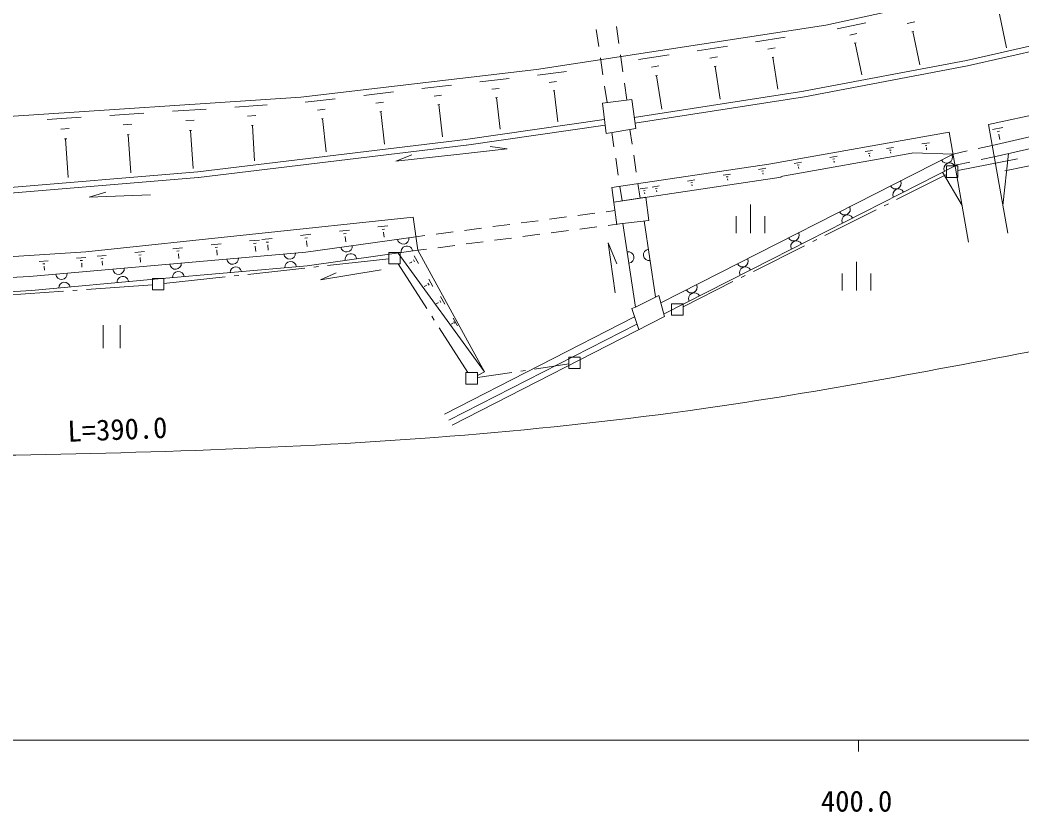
# Model space of a CAD drawing. Units: millimetres, scale not verified. Extents: x 40000 to 680000, y 20000 to 380000.
# Drawn here: x 394715 to 482299, y 198715 to 267961 of the extents above; entities that cross this region are included whole.
import ezdxf
from ezdxf.enums import TextEntityAlignment as Align

# ---------------------------------------------------------------- set-up
doc = ezdxf.new("R2010")
doc.units = ezdxf.units.MM
doc.header["$LTSCALE"] = 1000
for name, color, linetype, lineweight in [('M-BGD', 7, 'Continuous', 13), ('M-BMK-ROW', 30, 'Continuous', 13), ('M-STR-HTXT', 7, 'Continuous', 13), ('M-TTL-BAND', 7, 'Continuous', 13)]:
    doc.layers.add(name, color=color, linetype=linetype, lineweight=lineweight)
doc.styles.add('ＭＳ ゴシック', font='')
doc.styles.get('ＭＳ ゴシック').set_extended_font_data('MS Gothic')

msp = doc.modelspace()

# ---------------------------------------------------------------- linework, layer by layer
at = {"layer": 'M-BGD'}
for p, q in [((516087, 278714), (465150, 267501)), ((477438, 264435), (506492, 271053)), ((477548, 263945), (506602, 270562)), ((480343, 268481), (480954, 265537)), ((465150, 267501), (439862, 263647)), ((445297, 265648), (445075, 267132)), ((446842, 267387), (447057, 265903)), ((466141, 267190), (468655, 267721)), ((472271, 267661), (472922, 267801)), ((459011, 266059), (461585, 266450)), ((467243, 266639), (467874, 266770)), ((472681, 266929), (472842, 266959)), ((472761, 266949), (473372, 264035)), ((453913, 265278), (456547, 265679)), ((460092, 265428), (460733, 265528)), ((467644, 265928), (467794, 265968)), ((467714, 265948), (468304, 263164)), ((445668, 263176), (445445, 264659)), ((447201, 264913), (447417, 263429)), ((448775, 264498), (451449, 264908)), ((455025, 264637), (455676, 264737)), ((460453, 264687), (460613, 264717)), ((460533, 264707), (460963, 261903)), ((439862, 263647), (419251, 261225)), ((449907, 263847), (450568, 263947)), ((455385, 263886), (455555, 263916)), ((455475, 263906), (455906, 261042)), ((463207, 261742), (477458, 264435)), ((463297, 261242), (477548, 263945)), ((479371, 258817), (505130, 264423)), ((434914, 262556), (437468, 262856)), ((439952, 263146), (442476, 263447)), ((450277, 263085), (450448, 263105)), ((450357, 263095), (450808, 260161)), ((429847, 261965), (432431, 262266)), ((435966, 261905), (436597, 261975)), ((440983, 262505), (441614, 262575)), ((446031, 260752), (445816, 262187)), ((447560, 262439), (447773, 260972)), ((390948, 259344), (419251, 261225)), ((419631, 260774), (422275, 261085)), ((424759, 261375), (427373, 261675)), ((430908, 261304), (431559, 261384)), ((436286, 261164), (436446, 261184)), ((436366, 261174), (436697, 258409)), ((441314, 261774), (441464, 261794)), ((441394, 261784), (441714, 259050)), ((448194, 261022), (445620, 260702)), ((448534, 258469), (448194, 261022)), ((463227, 261742), (448394, 259440)), ((463297, 261242), (448464, 258949)), ((408034, 259984), (410988, 260174)), ((413482, 260344), (416326, 260534)), ((420723, 260093), (421384, 260173)), ((425830, 260704), (426481, 260774)), ((431239, 260553), (431399, 260573)), ((431319, 260563), (431649, 257759)), ((445620, 260702), (445950, 258048)), ((397097, 259254), (400072, 259454)), ((402566, 259614), (405540, 259814)), ((414604, 259563), (415315, 259613)), ((421063, 259332), (421223, 259352)), ((421143, 259342), (421484, 256448)), ((426161, 259943), (426331, 259963)), ((426251, 259953), (426581, 257108)), ((445790, 259270), (433662, 257508)), ((398269, 258432), (399020, 258482)), ((403737, 258803), (404478, 258853)), ((409195, 259163), (409937, 259213)), ((414934, 258732), (415104, 258742)), ((415024, 258732), (415224, 255647)), ((445870, 258779), (433732, 257018)), ((445950, 258048), (448534, 258469)), ((448034, 258399), (448221, 257121)), ((479371, 258817), (481052, 249332)), ((479731, 258386), (480613, 258576)), ((479871, 256012), (491689, 258666)), ((398609, 257561), (398800, 257571)), ((398700, 257561), (398930, 254206)), ((404078, 257931), (404268, 257941)), ((404168, 257931), (404398, 254586)), ((409536, 258301), (409716, 258311)), ((409626, 258301), (409856, 254966)), ((433662, 257508), (410257, 254696)), ((446633, 256869), (446441, 258128)), ((475935, 258146), (460162, 255353)), ((475935, 258146), (477627, 248551)), ((479691, 257004), (483116, 257765)), ((480122, 258196), (480332, 258246)), ((480252, 257945), (480312, 257965)), ((480282, 257955), (480372, 257525)), ((433722, 257018), (410307, 254195)), ((432901, 256206), (437297, 256697)), ((435805, 256917), (437297, 256697)), ((470457, 256724), (471078, 256804)), ((473552, 257135), (474213, 257225)), ((473832, 256974), (473992, 256994)), ((473922, 256784), (473962, 256784)), ((473942, 256784), (473962, 256604)), ((479691, 257004), (478471, 256732)), ((427573, 255626), (432901, 256206)), ((427573, 255626), (428965, 256167)), ((447010, 254397), (446784, 255880)), ((448365, 256131), (448583, 254647)), ((450727, 243236), (476276, 256243)), ((461233, 254271), (472680, 256334)), ((465490, 255933), (466131, 256044)), ((465760, 255783), (465920, 255813)), ((468594, 256454), (469235, 256554)), ((468865, 256304), (469025, 256334)), ((468955, 256124), (468995, 256134)), ((468975, 256124), (468995, 256023)), ((470718, 256574), (470868, 256594)), ((470798, 256394), (470838, 256394)), ((470818, 256394), (470828, 256334)), ((472711, 256344), (476276, 256243)), ((477495, 256515), (476276, 256243)), ((479871, 256012), (478732, 255760)), ((481113, 256293), (480632, 251736)), ((480803, 254761), (485760, 255812)), ((460162, 255353), (446461, 253321)), ((459280, 254902), (459921, 255013)), ((460441, 247061), (476456, 255212)), ((462385, 255423), (463026, 255523)), ((462655, 255273), (462816, 255303)), ((462745, 255092), (462786, 255102)), ((462765, 255092), (462786, 254992)), ((465850, 255603), (465890, 255613)), ((465870, 255613), (465890, 255513)), ((476616, 255292), (476456, 255212)), ((477756, 255544), (476616, 255292)), ((410257, 254696), (363056, 250774)), ((410297, 254195), (363096, 250273)), ((461253, 254221), (446631, 252039)), ((456176, 254392), (456817, 254492)), ((456446, 254242), (456606, 254262)), ((456536, 254061), (456576, 254061)), ((456556, 254061), (456576, 253961)), ((459551, 254752), (459711, 254782)), ((459641, 254572), (459681, 254582)), ((459661, 254582), (459681, 254482)), ((475354, 254651), (477067, 251736)), ((446461, 253321), (446891, 250066)), ((447352, 252149), (447160, 253409)), ((448727, 253657), (448914, 252379)), ((448935, 253191), (449576, 253291)), ((449966, 253361), (450597, 253461)), ((450237, 253211), (450397, 253231)), ((453071, 253871), (453712, 253981)), ((453341, 253721), (453501, 253751)), ((453431, 253541), (453471, 253551)), ((453451, 253551), (453471, 253451)), ((400762, 252473), (402204, 252914)), ((400762, 252473), (406120, 252663)), ((446631, 252039), (449405, 252460)), ((449205, 253040), (449365, 253060)), ((449295, 252850), (449335, 252860)), ((449315, 252860), (449325, 252760)), ((449405, 252460), (449675, 250436)), ((450327, 253030), (450367, 253030)), ((450347, 253030), (450367, 252930)), ((458559, 249314), (458559, 251818)), ((400461, 247706), (429075, 250718)), ((429075, 250718), (429475, 247824)), ((441003, 250547), (442490, 250742)), ((443481, 250872), (444969, 251067)), ((445960, 251197), (446731, 251298)), ((457307, 249314), (457307, 250816)), ((459811, 249314), (459811, 250816)), ((426000, 249867), (426871, 249968)), ((426360, 249647), (426571, 249667)), ((433566, 249572), (435053, 249767)), ((436045, 249897), (437532, 250092)), ((438524, 250222), (440011, 250417)), ((443637, 249680), (445124, 249875)), ((446115, 250005), (446891, 250106)), ((449675, 250436), (446891, 250106)), ((447422, 250166), (448513, 242865)), ((449275, 250396), (450256, 243766)), ((415865, 248757), (416746, 248847)), ((419240, 249127), (420141, 249227)), ((419610, 248886), (419831, 248916)), ((419700, 247675), (429315, 249016)), ((422635, 249497), (423516, 249597)), ((422995, 249267), (423216, 249287)), ((423106, 249006), (423166, 249016)), ((423136, 249016), (423186, 248576)), ((426471, 249397), (426521, 249397)), ((426501, 249397), (426541, 248986)), ((429325, 249016), (430096, 249117)), ((431087, 249247), (432575, 249442)), ((436200, 248705), (437687, 248900)), ((438679, 249030), (440166, 249225)), ((441158, 249355), (442645, 249550)), ((408083, 247966), (408924, 248056)), ((411418, 248306), (412289, 248396)), ((411768, 248076), (411989, 248096)), ((414773, 248646), (415654, 248727)), ((415133, 248416), (415354, 248436)), ((415244, 248156), (415294, 248166)), ((415264, 248156), (415314, 247725)), ((416225, 248526), (416445, 248546)), ((416335, 248266), (416395, 248276)), ((416365, 248276), (416415, 247825)), ((419720, 248626), (419780, 248636)), ((419750, 248626), (419800, 248165)), ((429475, 247824), (430251, 247926)), ((431242, 248056), (432730, 248251)), ((433721, 248381), (435209, 248575)), ((446741, 244107), (446120, 248484)), ((446120, 248484), (446891, 246641)), ((400461, 247706), (392650, 247176)), ((395534, 245533), (419700, 247675)), ((399660, 247135), (400461, 247205)), ((401443, 247306), (402254, 247386)), ((401773, 247095), (401974, 247115)), ((404748, 247636), (405589, 247716)), ((405088, 247415), (405299, 247435)), ((405188, 247175), (405239, 247175)), ((405219, 247175), (405259, 246794)), ((408423, 247746), (408634, 247766)), ((408524, 247495), (408584, 247505)), ((408554, 247505), (408594, 247105)), ((411879, 247825), (411929, 247835)), ((411909, 247835), (411949, 247415)), ((419800, 246473), (429475, 247824)), ((435303, 237198), (427762, 247584)), ((429104, 246993), (429194, 246823)), ((429174, 247343), (429535, 246682)), ((429475, 247824), (435303, 237198)), ((450977, 242244), (460441, 247061)), ((396375, 246845), (397166, 246915)), ((396696, 246635), (396896, 246645)), ((396796, 246405), (396836, 246405)), ((396816, 246405), (396846, 246094)), ((399981, 246925), (400181, 246935)), ((400081, 246685), (400131, 246695)), ((400111, 246695), (400131, 246364)), ((401873, 246855), (401924, 246865)), ((401894, 246855), (401934, 246514)), ((406480, 245302), (419800, 246473)), ((420982, 245231), (426270, 246112)), ((428954, 246803), (428774, 246702)), ((428944, 246823), (428964, 246783)), ((467822, 244306), (467822, 246810)), ((384607, 244953), (395534, 245533)), ((395714, 244311), (406480, 245302)), ((420982, 245231), (422344, 245852)), ((430436, 245310), (430797, 244649)), ((466570, 244306), (466570, 245808)), ((469074, 244306), (469074, 245808)), ((430226, 244759), (430046, 244659)), ((430206, 244779), (430236, 244739)), ((430376, 244950), (430466, 244789)), ((386530, 243801), (395714, 244311)), ((431478, 243788), (431838, 243127)), ((448513, 242865), (450556, 243887)), ((450556, 243887), (451037, 242034)), ((431257, 243247), (431077, 243147)), ((431247, 243267), (431267, 243227)), ((431408, 243437), (431508, 243267)), ((448513, 242865), (448203, 242745)), ((448203, 242745), (448803, 240892)), ((431807, 233492), (448443, 242004)), ((451037, 242034), (432488, 232551)), ((432589, 241895), (432950, 241234)), ((401973, 241266), (401973, 239263)), ((403475, 241266), (403475, 239263)), ((448643, 241373), (432188, 232962)), ((432569, 241464), (432389, 241364)), ((432559, 241484), (432579, 241444)), ((432629, 241605), (432719, 241434)), ((435303, 237198), (434692, 236877))]:
    msp.add_line(p, q, dxfattribs=at)
for centre, start, end in [((475715, 255953), 206.96821, 26.96821), ((475975, 254961), 26.96831, 206.96831), ((471248, 253690), 206.96821, 26.96821), ((471508, 252688), 26.96831, 206.96831), ((466791, 251417), 206.96821, 26.96821), ((467052, 250425), 26.96831, 206.96831), ((428213, 248866), 187.94139, 7.94139), ((462324, 249144), 206.96821, 26.96821), ((423256, 248175), 187.94139, 7.94139), ((428524, 247704), 6.06222, 189.80341), ((449715, 247422), 98.41812, 278.41812), ((462585, 248152), 26.96831, 206.96831), ((413301, 247104), 185.05758, 5.05758), ((418288, 247555), 185.05758, 5.05758), ((423636, 247033), 5.59144, 190.95736), ((447873, 247202), 278.46949, 98.46949), ((457867, 246870), 206.96821, 26.96821), ((403326, 246224), 185.05758, 5.05758), ((408313, 246664), 185.05758, 5.05758), ((413571, 245882), 9.90009, 180.21167), ((418368, 246353), 5.05588, 185.05588), ((458118, 245879), 26.96806, 206.96806), ((398338, 245783), 185.05758, 5.05758), ((403696, 245042), 5.26156, 185.26156), ((408553, 245472), 5.05588, 185.05588), ((398598, 244532), 9.4126, 181.11052), ((453401, 244597), 206.96821, 26.96821), ((453661, 243606), 26.96806, 206.96806)]:
    msp.add_arc(centre, 501, start, end, dxfattribs=at)
at = {"layer": 'M-BMK-ROW'}
for p, q in [((481919, 255820), (476706, 254801)), ((475705, 254200), (475705, 255202)), ((475705, 255202), (476706, 255202)), ((476706, 255202), (476706, 254200)), ((475705, 254450), (471338, 252260)), ((476706, 254200), (475705, 254200)), ((470623, 251901), (470265, 251722)), ((469550, 251363), (465081, 249121)), ((464366, 248762), (464008, 248583)), ((463293, 248224), (458824, 245982)), ((426941, 247083), (421589, 246492)), ((426941, 246643), (426941, 247644)), ((426941, 247644), (427943, 247644)), ((427943, 247644), (427943, 246642)), ((419601, 246272), (414631, 245723)), ((420794, 246404), (420396, 246360)), ((427943, 246642), (426941, 246643)), ((430272, 242727), (427762, 246642)), ((406290, 244361), (406290, 245362)), ((406290, 245362), (407291, 245362)), ((412644, 245503), (407291, 244911)), ((407291, 245362), (407291, 244361)), ((413836, 245635), (413439, 245591)), ((458109, 245624), (457751, 245444)), ((406290, 244821), (400518, 244399)), ((407291, 244361), (406290, 244361)), ((457036, 245086), (452669, 242895)), ((398523, 244253), (393536, 243889)), ((399720, 244341), (399321, 244312)), ((451668, 242144), (451668, 243145)), ((451668, 243145), (452669, 243145)), ((452669, 243145), (452669, 242144)), ((430919, 241717), (430704, 242053)), ((452669, 242144), (451668, 242144)), ((433861, 237128), (431351, 241043)), ((442684, 237478), (442684, 238479)), ((442684, 238479), (443686, 238479)), ((443686, 238479), (443685, 237477)), ((442684, 237898), (439677, 237446)), ((443685, 237477), (442684, 237478)), ((433690, 236126), (433690, 237128)), ((433690, 237128), (434692, 237128)), ((437699, 237149), (434692, 236697)), ((434692, 237128), (434692, 236126)), ((438886, 237327), (438490, 237268)), ((434692, 236126), (433690, 236126))]:
    msp.add_line(p, q, dxfattribs=at)
at = {"layer": 'M-STR-HTXT'}
msp.add_open_spline([(164557, 247194), (186555, 243185), (208553, 239176), (230708, 236123), (252485, 233124), (274414, 231048), (296358, 230108), (320673, 229067), (345006, 229419), (369404, 229640), (397388, 229894), (425456, 229975), (453084, 233795), (463762, 235271), (474373, 237305), (484985, 239340)], degree=3, knots=[0, 0, 0, 0, 1, 1, 1, 2, 2, 2, 3, 3, 3, 4, 4, 4, 5, 5, 5, 5], dxfattribs=at)
at = {"layer": 'M-TTL-BAND'}
for p, q in [((40000, 205000), (579000, 205000)), ((468000, 205000), (468000, 204000))]:
    msp.add_line(p, q, dxfattribs=at)

# ---------------------------------------------------------------- texts
at = {"layer": 'M-STR-HTXT', "style": 'ＭＳ ゴシック'}
msp.add_text('L=390.0', height=1833, rotation=2.303, dxfattribs=at).set_placement((398923, 230529), align=Align.BOTTOM_LEFT)
at = {"layer": 'M-TTL-BAND', "style": 'ＭＳ ゴシック'}
msp.add_text('400.0', height=1833, dxfattribs=at).set_placement((467844, 198195), align=Align.BOTTOM_CENTER)

doc.saveas('drawing.dxf')
